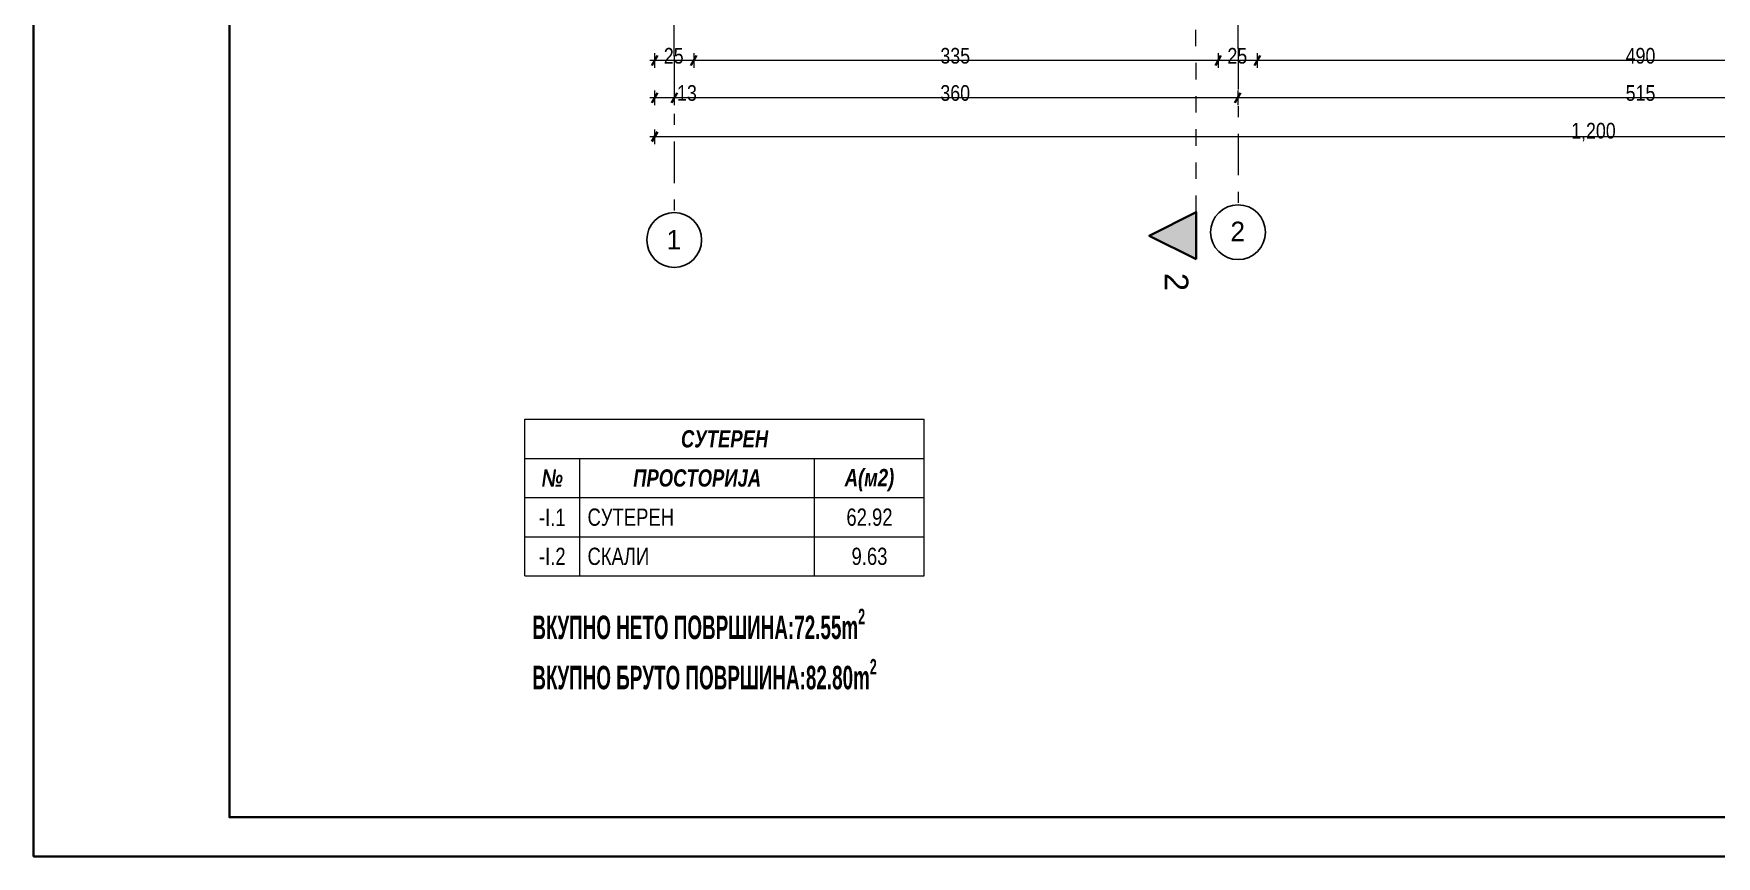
# Model space of a CAD drawing. Header units: millimetres. Extents: x -428 to 1070, y 0 to 420.
# Drawn here: x 0 to 214.8, y 0 to 105 of the extents above; entities that cross this region are included whole.
import ezdxf
from ezdxf.xclip import XClip

# ---------------------------------------------------------------- set-up
doc = ezdxf.new("R2010")
doc.units = ezdxf.units.MM
doc.header["$MEASUREMENT"] = 0
doc.header["$XCLIPFRAME"] = 0
doc.linetypes.add('- Двойно прекъснати линии', pattern=[10.936111, 5.291667, -2.116667, 1.411111, -2.116667])
doc.linetypes.add('- Прекъснати линия', pattern=[4.233333, 2.116667, -2.116667])
for name, color, linetype, lineweight, true_color in [('1', 7, 'Continuous', 13, 0x2b2b2b), ('25', 7, 'Continuous', 35, 0x1b1b1b), ('45', 7, 'Continuous', 35, 0x404040), ('46', 7, 'Continuous', 35, 0x4e4e4e), ('65', 7, 'Continuous', 20, 0x4e4e4e), ('85', 7, 'Continuous', 20, 0x404040)]:
    doc.layers.add(name, color=color, linetype=linetype, lineweight=lineweight, true_color=true_color)
doc.layers.add('41', color=7, linetype='Continuous', lineweight=35)
doc.layers.add('7', color=7, linetype='Continuous', lineweight=25)
doc.styles.add('GENERATED_STYLE_3', font='arial.ttf')
doc.styles.add('GENERATED_STYLE_6', font='GOTHIC.TTF')
doc.styles.add('GENERATED_STYLE_7', font='GOTHICBI.TTF')
doc.styles.add('GENERATED_STYLE_8', font='GOTHICB.TTF')

# ---------------------------------------------------------------- blocks, each defined once
blk = doc.blocks.new('Drawing_3_2', base_point=(88.22, 45.81))
at = {"layer": '1', "color": 7, "linetype": 'Continuous', "lineweight": 13}
for p, q in [((62.72, 55.81), (113.72, 55.81)), ((62.72, 50.81), (62.72, 55.81)), ((113.72, 50.81), (113.72, 55.81)), ((62.72, 50.81), (113.72, 50.81)), ((62.72, 45.81), (62.72, 50.81)), ((69.72, 45.81), (69.72, 50.81)), ((99.72, 45.81), (99.72, 50.81)), ((113.72, 45.81), (113.72, 50.81)), ((62.72, 45.81), (69.72, 45.81)), ((62.72, 40.81), (62.72, 45.81)), ((69.72, 45.81), (99.72, 45.81)), ((69.72, 40.81), (69.72, 45.81)), ((99.72, 45.81), (113.72, 45.81)), ((99.72, 40.81), (99.72, 45.81)), ((113.72, 40.81), (113.72, 45.81)), ((62.72, 40.81), (69.72, 40.81)), ((62.72, 35.81), (62.72, 40.81)), ((69.72, 40.81), (99.72, 40.81)), ((69.72, 35.81), (69.72, 40.81)), ((99.72, 40.81), (113.72, 40.81)), ((99.72, 35.81), (99.72, 40.81)), ((113.72, 35.81), (113.72, 40.81)), ((62.72, 35.81), (69.72, 35.81)), ((69.72, 35.81), (99.72, 35.81)), ((99.72, 35.81), (113.72, 35.81))]:
    blk.add_line(p, q, dxfattribs=at)
at = {"layer": '1', "color": 7, "linetype": 'Continuous', "lineweight": 13, "char_height": 2.2}
for s, insert, attachment_point, style in [('\\A1;{\\W0.800000x;\\pqc;\\fCentury Gothic|b1|i1|c0|p34;СУТЕРЕН}', (88.22, 53.29), 5, 'GENERATED_STYLE_7'), ('\\A1;{\\W0.800000x;\\pqc;\\fCentury Gothic|b1|i1|c0|p34;ПРОСТОРИЈА}', (84.72, 48.29), 5, 'GENERATED_STYLE_7'), ('\\A1;{\\W0.800000x;\\pqc;\\fCentury Gothic|b1|i1|c0|p34;А(м2)}', (106.72, 48.02), 5, 'GENERATED_STYLE_7'), ('\\A1;{\\W0.800000x;\\pqc;\\fCentury Gothic|b1|i1|c0|p34;№}', (66.22, 48.29), 5, 'GENERATED_STYLE_7'), ('\\A1;{\\W0.800000x;\\pqc;\\fCentury Gothic|b0|i0|c0|p34;-I.1}', (66.22, 43.27), 5, 'GENERATED_STYLE_6'), ('\\A1;{\\W0.800000x;\\pql;\\fCentury Gothic|b0|i0|c0|p34;СУТЕРЕН}', (70.72, 43.29), 4, 'GENERATED_STYLE_6'), ('\\A1;{\\W0.800000x;\\pqc;\\fCentury Gothic|b0|i0|c0|p34;62.92}', (106.72, 43.29), 5, 'GENERATED_STYLE_6'), ('\\A1;{\\W0.800000x;\\pqc;\\fCentury Gothic|b0|i0|c0|p34;-I.2}', (66.22, 38.3), 5, 'GENERATED_STYLE_6'), ('\\A1;{\\W0.800000x;\\pql;\\fCentury Gothic|b0|i0|c0|p34;СКАЛИ}', (70.72, 38.29), 4, 'GENERATED_STYLE_6'), ('\\A1;{\\W0.800000x;\\pqc;\\fCentury Gothic|b0|i0|c0|p34;9.63}', (106.72, 38.29), 5, 'GENERATED_STYLE_6')]:
    blk.add_mtext(s, dxfattribs=dict(at, insert=insert, attachment_point=attachment_point, style=style))

msp = doc.modelspace()

# ---------------------------------------------------------------- hatches: boundary and pattern name
at = {"layer": '25', "linetype": 'Continuous', "lineweight": 35}
msp.add_hatch(color=256, dxfattribs=at).paths.add_polyline_path([(148.45, 76.25), (148.44, 82.25), (142.45, 79.24)])

# ---------------------------------------------------------------- linework, layer by layer
at = {"layer": '1', "linetype": '- Двойно прекъснати линии', "lineweight": 13}
for p, q in [((81.79, 102.19), (81.79, 251.67)), ((153.78, 103.18), (153.78, 251.67)), ((153.78, 103.18), (153.78, 83.18)), ((81.79, 102.19), (81.79, 82.19))]:
    msp.add_line(p, q, dxfattribs=at)
for p in [(153.78, 103.18), (153.78, 103.18), (81.79, 102.19), (81.79, 102.19)]:
    msp.add_point(p, dxfattribs=at)
at = {"layer": '25', "linetype": 'Continuous', "lineweight": 35, "flags": 128}
msp.add_lwpolyline([(148.45, 76.25), (148.44, 82.25), (142.45, 79.24)], close=True, dxfattribs=at)
at = {"layer": '41', "color": 7, "linetype": 'Continuous', "lineweight": 35, "flags": 128}
for points in [[(420, 297), (0, 297), (0, 0), (420, 0)], [(415, 292), (25, 292), (25, 5), (415, 5)]]:
    msp.add_lwpolyline(points, close=True, dxfattribs=at)
at = {"layer": '45', "linetype": 'Continuous', "lineweight": 35}
for p, q in [((79.65, 102.23), (78.93, 100.98)), ((83.93, 100.98), (84.65, 102.23)), ((150.88, 100.98), (151.6, 102.23)), ((155.88, 100.98), (156.6, 102.23)), ((79.65, 97.47), (78.93, 96.22)), ((81.43, 96.22), (82.15, 97.47)), ((153.38, 96.22), (154.1, 97.47)), ((79.65, 92.5), (78.93, 91.25))]:
    msp.add_line(p, q, dxfattribs=at)
at = {"layer": '7', "linetype": 'Continuous', "lineweight": 25}
for centre in [(81.79, 78.69), (153.78, 79.68)]:
    msp.add_circle(centre, 3.5, dxfattribs=at)
at = {"layer": '85', "linetype": '- Прекъснати линия', "lineweight": 20}
msp.add_line((148.44, 82.25), (148.14, 277.34), dxfattribs=at)
at = {"layer": '85', "linetype": 'Continuous', "lineweight": 20}
for p, q in [((79.29, 101.6), (78.68, 101.6)), ((79.29, 102.54), (79.29, 100.66)), ((84.29, 101.6), (79.29, 101.6)), ((84.29, 102.54), (84.29, 100.66)), ((151.24, 101.6), (84.29, 101.6)), ((151.24, 102.54), (151.24, 100.66)), ((156.24, 101.6), (151.24, 101.6)), ((156.24, 102.54), (156.24, 100.66)), ((254.29, 101.6), (156.24, 101.6)), ((79.29, 96.85), (78.68, 96.85)), ((79.29, 97.79), (79.29, 95.91)), ((81.79, 96.85), (79.29, 96.85)), ((81.79, 97.79), (81.79, 95.91)), ((153.74, 96.85), (81.79, 96.85)), ((153.74, 97.79), (153.74, 95.91)), ((256.79, 96.85), (153.74, 96.85)), ((79.29, 92.81), (79.29, 90.93)), ((79.29, 91.87), (78.68, 91.87)), ((319.29, 91.87), (79.29, 91.87))]:
    msp.add_line(p, q, dxfattribs=at)

# ---------------------------------------------------------------- block references
at = {"layer": '65', "color": 251, "linetype": 'Continuous', "lineweight": 20, "true_color": 0x4e4e4e}
ref = msp.add_blockref('Drawing_3_2', (88.22, 45.81), dxfattribs=at)
XClip(ref).set_block_clipping_path([(62.7114945956, 35.7974223235), (113.7314945956, 55.8174223235)])

# ---------------------------------------------------------------- texts
at = {"layer": '1', "linetype": 'Continuous', "lineweight": 13, "char_height": 2.5, "attachment_point": 1, "style": 'GENERATED_STYLE_6'}
for s, insert in [('\\A1;{\\pql;\\pt0;\\fCentury Gothic|b0|i0|c0|p34;1}', (80.81, 79.98)), ('\\A1;{\\pql;\\pt0;\\fCentury Gothic|b0|i0|c0|p34;2}', (152.81, 81.03))]:
    msp.add_mtext(s, dxfattribs=dict(at, insert=insert))
at = {"layer": '25', "linetype": 'Continuous', "lineweight": 35, "insert": (144.43, 72.16), "char_height": 3, "attachment_point": 9, "rotation": 270.0882, "style": 'GENERATED_STYLE_3'}
msp.add_mtext('\\A1;{\\pqr;\\pt0;\\fArial|b0|i0|c0|p34;2}', dxfattribs=at)
at = {"layer": '46', "linetype": 'Continuous', "lineweight": 35, "char_height": 2, "attachment_point": 7, "style": 'GENERATED_STYLE_6'}
for s, insert in [('\\A1;{\\W0.850000x;\\pql;\\fCentury Gothic|b0|i0|c0|p34;25}', (80.46, 101.18)), ('\\A1;{\\W0.850000x;\\pql;\\fCentury Gothic|b0|i0|c0|p34;335}', (115.77, 101.18)), ('\\A1;{\\W0.850000x;\\pql;\\fCentury Gothic|b0|i0|c0|p34;25}', (152.42, 101.18)), ('\\A1;{\\W0.850000x;\\pql;\\fCentury Gothic|b0|i0|c0|p34;490}', (203.27, 101.18)), ('\\A1;{\\W0.850000x;\\pql;\\fCentury Gothic|b0|i0|c0|p34;13}', (82.15, 96.43)), ('\\A1;{\\W0.850000x;\\pql;\\fCentury Gothic|b0|i0|c0|p34;360}', (115.77, 96.43)), ('\\A1;{\\W0.850000x;\\pql;\\fCentury Gothic|b0|i0|c0|p34;515}', (203.27, 96.43)), ('\\A1;{\\W0.850000x;\\pql;\\fCentury Gothic|b0|i0|c0|p34;1,200}', (196.31, 91.27))]:
    msp.add_mtext(s, dxfattribs=dict(at, insert=insert))
at = {"layer": '7', "color": 7, "linetype": 'Continuous', "lineweight": 25, "char_height": 3, "attachment_point": 7, "style": 'GENERATED_STYLE_8'}
for s, insert in [('\\A1;{\\W0.600000x;\\pql;\\fCentury Gothic|b1|i0|c0|p34;ВКУПНО НЕТО ПОВРШИНА:\\fCentury Gothic|b1|i0|c0|p34;72.55\\fCentury Gothic|b1|i0|c0|p34;m\\fCentury Gothic|b1|i0|c0|p34;\\A1{\\H.66x;\\S2^  ;}}', (63.67, 26.86)), ('\\A1;{\\W0.600000x;\\pql;\\fCentury Gothic|b1|i0|c0|p34;ВКУПНО БРУТО ПОВРШИНА:\\fCentury Gothic|b1|i0|c0|p34;82.80\\fCentury Gothic|b1|i0|c0|p34;m\\fCentury Gothic|b1|i0|c0|p34;\\A1{\\H.66x;\\S2^  ;}}', (63.67, 20.45))]:
    msp.add_mtext(s, dxfattribs=dict(at, insert=insert))

doc.saveas('drawing.dxf')
